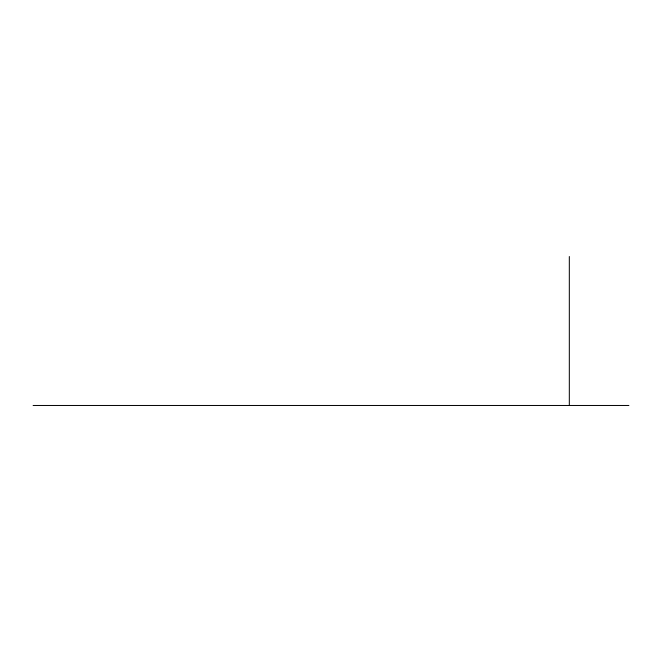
<?xml version="1.0" encoding="UTF-8"?>
<svg xmlns="http://www.w3.org/2000/svg" width="662" height="662" viewBox="0 0 662 662"><rect width="100%" height="100%" fill="white"/><g stroke="black" fill="none" stroke-linecap="round" stroke-linejoin="round"><path stroke-width="0.99" d="M33.1 405.475L628.9 405.475M569.32 256.525L569.32 405.475"/></g></svg>
